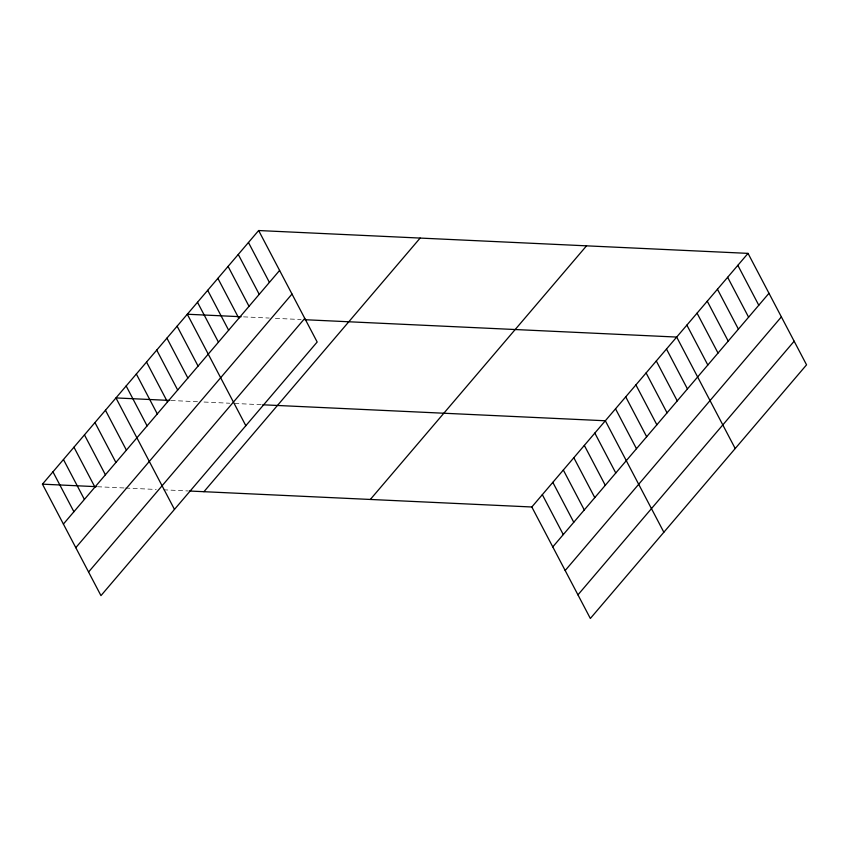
<?xml version="1.0" encoding="UTF-8"?>
<svg xmlns="http://www.w3.org/2000/svg" width="849" height="849" viewBox="0 0 849 849"><rect width="100%" height="100%" fill="white"/><g stroke="black" fill="none" stroke-linecap="round" stroke-linejoin="round"><path stroke-width="0.64" stroke-dasharray="4.25 3.18" d="M243.578 316.857L269.271 318.057M275.394 318.343L301.087 319.542M171.01 400.495L197.934 401.757M204.047 402.033L229.739 403.233M234.632 403.466L261.545 404.718M97.508 486.732L124.421 487.984M125.641 488.037L156.227 489.47M163.57 489.809L188.043 490.955"/><path stroke-width="1.27" d="M258.648 230.535L317.176 342.009L100.967 595.627L42.45 484.163L258.648 230.535L748.033 253.373L806.55 364.837L590.352 618.465L531.824 506.991L189.263 491.009M63.399 524.066L279.597 270.438M75.794 547.679L292.003 294.051M88.572 572.014L304.78 318.386M203.94 491.698L420.149 238.07M370.334 499.456L586.532 245.839M531.824 506.991L748.033 253.373M552.773 546.905L768.982 293.276M565.179 570.517L781.377 316.889M577.946 594.852L794.155 341.224M241.137 316.741L187.3 314.236L245.828 425.699M304.759 319.712L676.685 337.064L735.202 448.537M169.789 400.441L115.963 397.926L174.48 509.4M262.776 404.782L605.337 420.764L663.854 532.238M42.45 484.163L96.277 486.668M737.834 265.323L758.783 305.237M727.646 277.283L748.595 317.186M717.447 289.244L738.397 329.147M707.259 301.193L728.209 341.107M697.061 313.154L718.021 353.057M686.873 325.114L707.822 365.017M666.486 349.024L687.435 388.927M656.298 360.984L677.247 400.887M646.1 372.934L667.059 412.837M635.912 384.894L656.861 424.797M625.724 396.854L646.673 436.757M615.525 408.804L636.474 448.707M594.831 433.086L615.78 472.989M584.335 445.407L605.284 485.31M573.828 457.717L594.778 497.62M563.333 470.038L584.282 509.941M552.826 482.359L573.775 522.262M542.331 494.68L563.28 534.583M248.46 242.496L269.409 282.399M238.272 254.445L259.221 294.348M228.073 266.406L249.022 306.309M217.885 278.366L238.834 318.269M207.687 290.316L228.636 330.219M197.499 302.276L218.448 342.179M177.112 326.186L198.061 366.089M166.924 338.146L187.873 378.049M156.725 350.096L177.674 390.009M146.537 362.056L167.486 401.959M136.339 374.016L157.298 413.919M126.151 385.966L147.1 425.88M105.456 410.247L126.405 450.15M94.961 422.569L115.91 462.472M84.454 434.879L105.403 474.793M73.959 447.2L94.908 487.103M63.452 459.521L84.401 499.424M52.956 471.842L73.905 511.745"/></g></svg>
